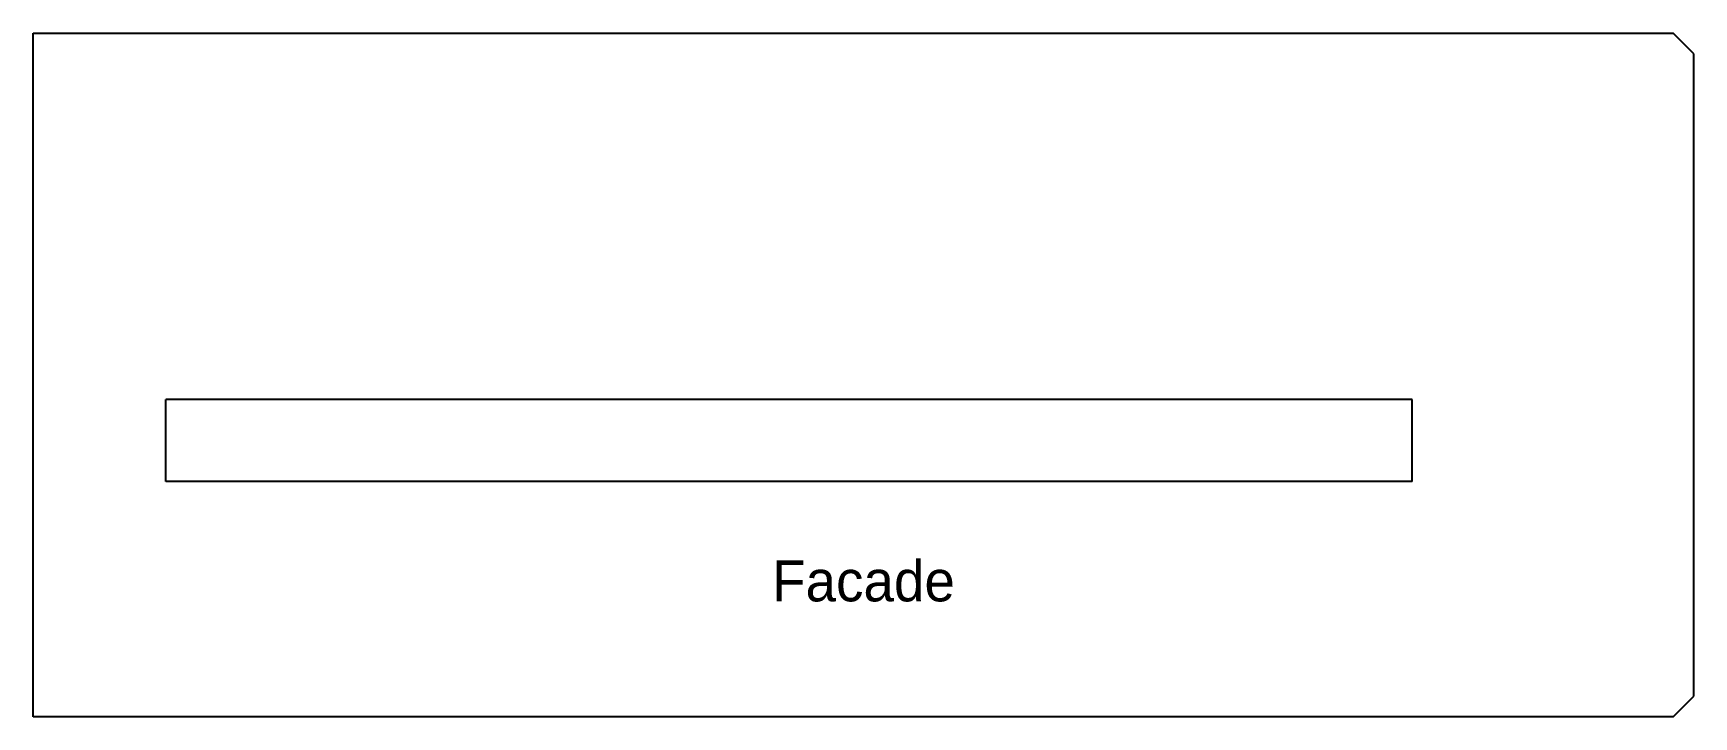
# Model space of a CAD drawing. Header units: millimetres. Extents: x 0 to 122, y 0 to 50.
import ezdxf
from ezdxf.enums import TextEntityAlignment as Align

# ---------------------------------------------------------------- set-up
doc = ezdxf.new("R2010")
doc.units = ezdxf.units.MM
doc.layers.add('FACADE', color=1, linetype='CONTINUOUS')
doc.layers.add('GRAVURE', color=2, linetype='CONTINUOUS')

msp = doc.modelspace()

# ---------------------------------------------------------------- linework, layer by layer
at = {"layer": 'FACADE'}
for p, q in [((0, 0), (0, 50)), ((0, 50), (120, 50)), ((121.5, 48.5), (120, 50)), ((121.5, 1.5), (121.5, 48.5)), ((100.9, 23.2), (9.7, 23.2)), ((9.7, 17.2), (9.7, 23.2)), ((100.9, 17.2), (100.9, 23.2)), ((100.9, 17.2), (9.7, 17.2)), ((120, 0), (121.5, 1.5)), ((120, 0), (0, 0))]:
    msp.add_line(p, q, dxfattribs=at)

# ---------------------------------------------------------------- texts
at = {"layer": 'GRAVURE'}
msp.add_text('Facade', height=3, dxfattribs=at).set_placement((60.75, 10), align=Align.MIDDLE)

doc.saveas('drawing.dxf')
